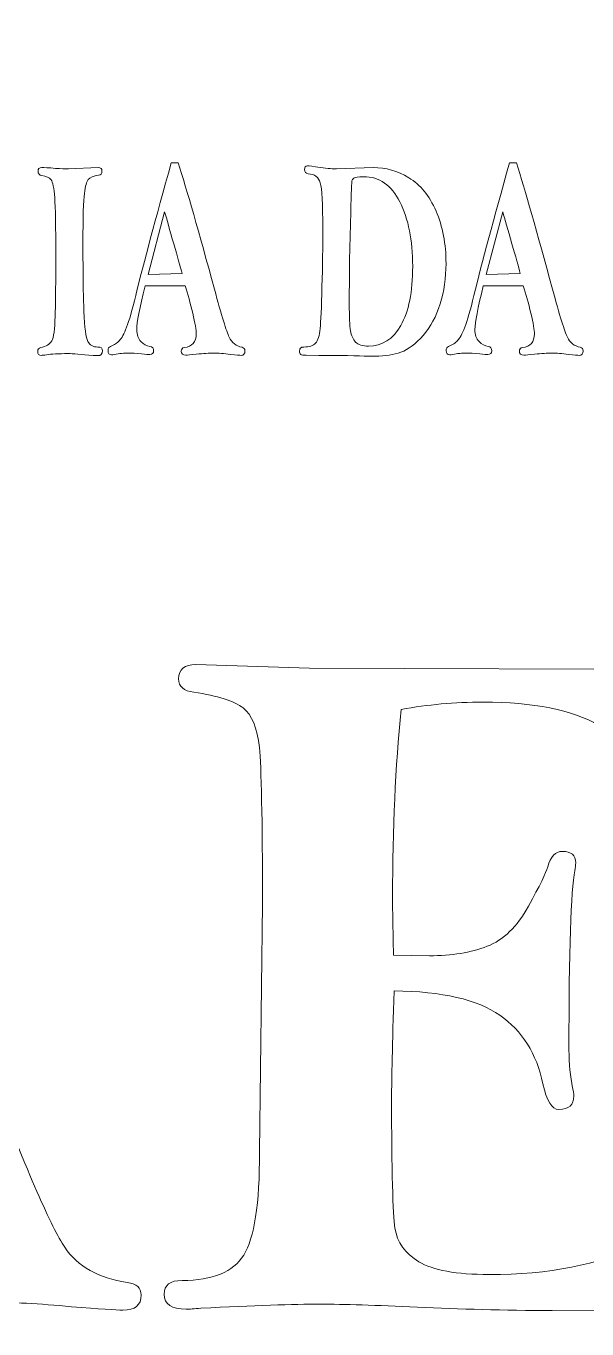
# Model space of a CAD drawing. Header units: millimetres. Extents: x 183 to 502, y -190 to 165.
# Drawn here: x 263.95 to 281.09, y 79.38 to 119.21 of the extents above; entities that cross this region are included whole.
import ezdxf

# ---------------------------------------------------------------- set-up
doc = ezdxf.new("R2010")
doc.units = ezdxf.units.MM
doc.header["$MEASUREMENT"] = 0
doc.layers.add('Camada 1', color=7, linetype='Continuous')

msp = doc.modelspace()

# ---------------------------------------------------------------- linework, layer by layer
at = {"layer": 'Camada 1', "color": 250, "lineweight": 20}
msp.add_open_spline([(337.5123, 40.8585), (337.5123, 40.8585), (337.5123, 70.8585), (337.5123, 70.8585), (337.5123, 70.8585), (337.5123, 70.8585), (340.5123, 70.8585), (340.5123, 70.8585), (340.5123, 70.8585), (340.5123, 70.8585), (340.5123, 100.8585), (340.5123, 100.8585), (340.5123, 100.8585), (340.5123, 100.8585), (337.5123, 100.8585), (337.5123, 100.8585), (337.5123, 100.8585), (337.5123, 100.8585), (337.5123, 130.8585), (337.5123, 130.8585), (337.5123, 130.8585), (337.5123, 130.8585), (340.5123, 130.8585), (340.5123, 130.8585), (340.5123, 130.8585), (340.5123, 130.8585), (340.5123, 164.8585), (340.5123, 164.8585), (340.5123, 164.8585), (340.5123, 164.8585), (337.5123, 164.8585), (337.5123, 164.8585), (337.5123, 164.8585), (337.5123, 164.8585), (306.5123, 164.8585), (306.5123, 164.8585), (306.5123, 164.8585), (306.5123, 164.8585), (306.5123, 161.8585), (306.5123, 161.8585), (306.5123, 161.8585), (306.5123, 161.8585), (276.5123, 161.8585), (276.5123, 161.8585), (276.5123, 161.8585), (276.5123, 161.8585), (276.5123, 164.8585), (276.5123, 164.8585), (276.5123, 164.8585), (276.5123, 164.8585), (246.5123, 164.8585), (246.5123, 164.8585), (246.5123, 164.8585), (246.5123, 164.8585), (246.5123, 161.8585), (246.5123, 161.8585), (246.5123, 161.8585), (246.5123, 161.8585), (216.5123, 161.8585), (216.5123, 161.8585), (216.5123, 161.8585), (216.5123, 161.8585), (216.5123, 164.8585), (216.5123, 164.8585), (216.5123, 164.8585), (216.5123, 164.8585), (185.5123, 164.8585), (185.5123, 164.8585), (185.5123, 164.8585), (185.5123, 164.8585), (182.5123, 164.8585), (182.5123, 164.8585), (182.5123, 164.8585), (182.5123, 164.8585), (182.5123, 130.8585), (182.5123, 130.8585), (182.5123, 130.8585), (182.5123, 130.8585), (185.5123, 130.8585), (185.5123, 130.8585), (185.5123, 130.8585), (185.5123, 130.8585), (185.5123, 100.8585), (185.5123, 100.8585), (185.5123, 100.8585), (185.5123, 100.8585), (182.5123, 100.8585), (182.5123, 100.8585), (182.5123, 100.8585), (182.5123, 100.8585), (182.5123, 70.8585), (182.5123, 70.8585), (182.5123, 70.8585), (182.5123, 70.8585), (185.5123, 70.8585), (185.5123, 70.8585), (185.5123, 70.8585), (185.5123, 70.8585), (185.5123, 40.8585), (185.5123, 40.8585), (185.5123, 40.8585), (185.5123, 40.8585), (182.5123, 40.8585), (182.5123, 40.8585), (182.5123, 40.8585), (182.5123, 40.8585), (182.5123, 6.8585), (182.5123, 6.8585), (182.5123, 6.8585), (182.5123, 6.8585), (185.5123, 6.8585), (185.5123, 6.8585), (185.5123, 6.8585), (185.5123, 6.8585), (216.5123, 6.8585), (216.5123, 6.8585), (216.5123, 6.8585), (216.5123, 6.8585), (216.5123, 9.8585), (216.5123, 9.8585), (216.5123, 9.8585), (216.5123, 9.8585), (246.5123, 9.8585), (246.5123, 9.8585), (246.5123, 9.8585), (246.5123, 9.8585), (246.5123, 6.8585), (246.5123, 6.8585), (246.5123, 6.8585), (246.5123, 6.8585), (276.5123, 6.8585), (276.5123, 6.8585), (276.5123, 6.8585), (276.5123, 6.8585), (276.5123, 9.8585), (276.5123, 9.8585), (276.5123, 9.8585), (276.5123, 9.8585), (306.5123, 9.8585), (306.5123, 9.8585), (306.5123, 9.8585), (306.5123, 9.8585), (306.5123, 6.8585), (306.5123, 6.8585), (306.5123, 6.8585), (306.5123, 6.8585), (337.5123, 6.8585), (337.5123, 6.8585), (337.5123, 6.8585), (337.5123, 6.8585), (340.5123, 6.8585), (340.5123, 6.8585), (340.5123, 6.8585), (340.5123, 6.8585), (340.5123, 40.8585), (340.5123, 40.8585), (340.5123, 40.8585), (340.5123, 40.8585), (337.5123, 40.8585), (337.5123, 40.8585)], degree=3, knots=[0, 0, 0, 0, 0.0243902, 0.0243902, 0.0243902, 0.0243902, 0.0487805, 0.0487805, 0.0487805, 0.0487805, 0.0731707, 0.0731707, 0.0731707, 0.0731707, 0.097561, 0.097561, 0.097561, 0.097561, 0.1219512, 0.1219512, 0.1219512, 0.1219512, 0.1463415, 0.1463415, 0.1463415, 0.1463415, 0.1707317, 0.1707317, 0.1707317, 0.1707317, 0.195122, 0.195122, 0.195122, 0.195122, 0.2195122, 0.2195122, 0.2195122, 0.2195122, 0.2439024, 0.2439024, 0.2439024, 0.2439024, 0.2682927, 0.2682927, 0.2682927, 0.2682927, 0.2926829, 0.2926829, 0.2926829, 0.2926829, 0.3170732, 0.3170732, 0.3170732, 0.3170732, 0.3414634, 0.3414634, 0.3414634, 0.3414634, 0.3658537, 0.3658537, 0.3658537, 0.3658537, 0.3902439, 0.3902439, 0.3902439, 0.3902439, 0.4146341, 0.4146341, 0.4146341, 0.4146341, 0.4390244, 0.4390244, 0.4390244, 0.4390244, 0.4634146, 0.4634146, 0.4634146, 0.4634146, 0.4878049, 0.4878049, 0.4878049, 0.4878049, 0.5121951, 0.5121951, 0.5121951, 0.5121951, 0.5365854, 0.5365854, 0.5365854, 0.5365854, 0.5609756, 0.5609756, 0.5609756, 0.5609756, 0.5853659, 0.5853659, 0.5853659, 0.5853659, 0.6097561, 0.6097561, 0.6097561, 0.6097561, 0.6341463, 0.6341463, 0.6341463, 0.6341463, 0.6585366, 0.6585366, 0.6585366, 0.6585366, 0.6829268, 0.6829268, 0.6829268, 0.6829268, 0.7073171, 0.7073171, 0.7073171, 0.7073171, 0.7317073, 0.7317073, 0.7317073, 0.7317073, 0.7560976, 0.7560976, 0.7560976, 0.7560976, 0.7804878, 0.7804878, 0.7804878, 0.7804878, 0.804878, 0.804878, 0.804878, 0.804878, 0.8292683, 0.8292683, 0.8292683, 0.8292683, 0.8536585, 0.8536585, 0.8536585, 0.8536585, 0.8780488, 0.8780488, 0.8780488, 0.8780488, 0.902439, 0.902439, 0.902439, 0.902439, 0.9268293, 0.9268293, 0.9268293, 0.9268293, 0.9512195, 0.9512195, 0.9512195, 0.9512195, 1, 1, 1, 1], dxfattribs=at)
at = {"layer": 'Camada 1', "color": 240, "lineweight": 9}
for points, knots in [([(264.4253, 114.8877), (264.495, 114.8877), (264.6376, 114.8789), (264.8528, 114.8629), (264.8528, 114.8629), (265.0166, 114.8497), (265.1471, 114.8438), (265.244, 114.8438), (265.244, 114.8438), (265.244, 114.8438), (266.1537, 114.8877), (266.1537, 114.8877), (266.1537, 114.8877), (266.2306, 114.8877), (266.269, 114.8497), (266.269, 114.7721), (266.269, 114.7721), (266.269, 114.7019), (266.2346, 114.6624), (266.1649, 114.6506), (266.1649, 114.6506), (266.0082, 114.6272), (265.9041, 114.5863), (265.8515, 114.5247), (265.8515, 114.5247), (265.799, 114.4619), (265.7586, 114.32), (265.7303, 114.0975), (265.7303, 114.0975), (265.7009, 113.8736), (265.6868, 113.3702), (265.6868, 112.5829), (265.6868, 112.5829), (265.6868, 111.6799), (265.6969, 110.9804), (265.7171, 110.4873), (265.7171, 110.4873), (265.7364, 109.9941), (265.7768, 109.6897), (265.8374, 109.574), (265.8374, 109.574), (265.898, 109.4584), (265.9991, 109.3999), (266.1406, 109.3999), (266.1406, 109.3999), (266.2387, 109.3999), (266.2872, 109.3619), (266.2872, 109.2872), (266.2872, 109.2872), (266.2872, 109.1863), (266.2346, 109.1365), (266.1295, 109.1365), (266.1295, 109.1365), (266.1002, 109.1365), (266.0568, 109.1379), (265.9991, 109.1409), (265.9991, 109.1409), (265.6272, 109.1789), (265.3725, 109.198), (265.236, 109.198), (265.236, 109.198), (264.9378, 109.198), (264.7163, 109.1863), (264.5739, 109.1614), (264.5739, 109.1614), (264.4991, 109.1511), (264.4456, 109.1453), (264.4142, 109.1453), (264.4142, 109.1453), (264.3404, 109.1453), (264.304, 109.1863), (264.304, 109.2682), (264.304, 109.2682), (264.304, 109.3326), (264.3343, 109.3707), (264.395, 109.3824), (264.395, 109.3824), (264.5627, 109.4145), (264.675, 109.4819), (264.7336, 109.5858), (264.7336, 109.5858), (264.7912, 109.6897), (264.8265, 109.9414), (264.8377, 110.338), (264.8377, 110.338), (264.8498, 110.7361), (264.8559, 111.3521), (264.8559, 112.1907), (264.8559, 112.1907), (264.8559, 113.0731), (264.8447, 113.6643), (264.8235, 113.9629), (264.8235, 113.9629), (264.8013, 114.2613), (264.766, 114.4443), (264.7154, 114.5131), (264.7154, 114.5131), (264.6659, 114.5819), (264.5698, 114.6243), (264.4283, 114.6418), (264.4283, 114.6418), (264.3535, 114.6506), (264.3161, 114.6945), (264.3161, 114.775), (264.3161, 114.775), (264.3161, 114.8497), (264.3525, 114.8877), (264.4253, 114.8877)], [0, 0, 0, 0, 0.0357143, 0.0357143, 0.0357143, 0.0357143, 0.0714286, 0.0714286, 0.0714286, 0.0714286, 0.1071429, 0.1071429, 0.1071429, 0.1071429, 0.1428571, 0.1428571, 0.1428571, 0.1428571, 0.1785714, 0.1785714, 0.1785714, 0.1785714, 0.2142857, 0.2142857, 0.2142857, 0.2142857, 0.25, 0.25, 0.25, 0.25, 0.2857143, 0.2857143, 0.2857143, 0.2857143, 0.3214286, 0.3214286, 0.3214286, 0.3214286, 0.3571429, 0.3571429, 0.3571429, 0.3571429, 0.3928571, 0.3928571, 0.3928571, 0.3928571, 0.4285714, 0.4285714, 0.4285714, 0.4285714, 0.4642857, 0.4642857, 0.4642857, 0.4642857, 0.5, 0.5, 0.5, 0.5, 0.5357143, 0.5357143, 0.5357143, 0.5357143, 0.5714286, 0.5714286, 0.5714286, 0.5714286, 0.6071429, 0.6071429, 0.6071429, 0.6071429, 0.6428571, 0.6428571, 0.6428571, 0.6428571, 0.6785714, 0.6785714, 0.6785714, 0.6785714, 0.7142857, 0.7142857, 0.7142857, 0.7142857, 0.75, 0.75, 0.75, 0.75, 0.7857143, 0.7857143, 0.7857143, 0.7857143, 0.8214286, 0.8214286, 0.8214286, 0.8214286, 0.8571429, 0.8571429, 0.8571429, 0.8571429, 0.8928571, 0.8928571, 0.8928571, 0.8928571, 0.9285714, 0.9285714, 0.9285714, 0.9285714, 1, 1, 1, 1]), ([(268.3876, 115.0283), (268.3876, 115.0283), (268.6009, 115.0283), (268.6009, 115.0283), (268.6009, 115.0283), (268.8607, 114.2116), (269.2286, 112.9253), (269.7038, 111.1707), (269.7038, 111.1707), (269.9231, 110.3643), (270.0737, 109.8755), (270.1566, 109.7043), (270.1566, 109.7043), (270.2385, 109.5331), (270.3698, 109.4292), (270.5488, 109.3911), (270.5488, 109.3911), (270.6083, 109.3794), (270.6377, 109.3429), (270.6377, 109.2785), (270.6377, 109.2785), (270.6377, 109.1892), (270.5993, 109.1453), (270.5225, 109.1453), (270.5225, 109.1453), (270.481, 109.1453), (270.3739, 109.1555), (270.2001, 109.1761), (270.2001, 109.1761), (269.9948, 109.2024), (269.822, 109.2156), (269.6825, 109.2156), (269.6825, 109.2156), (269.5461, 109.2156), (269.3681, 109.2038), (269.1498, 109.1804), (269.1498, 109.1804), (268.986, 109.1629), (268.8779, 109.154), (268.8273, 109.154), (268.8273, 109.154), (268.7364, 109.154), (268.6909, 109.195), (268.6909, 109.277), (268.6909, 109.277), (268.6909, 109.3384), (268.7223, 109.3736), (268.7859, 109.3824), (268.7859, 109.3824), (269.0285, 109.4145), (269.1498, 109.5536), (269.1498, 109.8008), (269.1498, 109.8008), (269.1498, 109.9165), (269.1134, 110.1272), (269.0417, 110.4346), (269.0417, 110.4346), (268.9699, 110.7404), (268.8931, 111.0199), (268.8112, 111.2702), (268.8112, 111.2702), (268.6839, 111.2731), (268.5838, 111.2745), (268.513, 111.2745), (268.513, 111.2745), (268.1167, 111.2745), (267.8084, 111.2731), (267.5881, 111.2702), (267.5881, 111.2702), (267.4173, 110.5955), (267.3314, 110.1492), (267.3314, 109.9311), (267.3314, 109.9311), (267.3314, 109.7745), (267.3739, 109.6545), (267.4587, 109.5683), (267.4587, 109.5683), (267.5436, 109.4819), (267.6356, 109.4321), (267.7347, 109.4174), (267.7347, 109.4174), (267.8105, 109.4058), (267.8479, 109.3619), (267.8479, 109.2858), (267.8479, 109.2858), (267.8479, 109.2097), (267.8074, 109.1717), (267.7266, 109.1717), (267.7266, 109.1717), (267.6942, 109.1717), (267.6114, 109.1775), (267.4769, 109.1892), (267.4769, 109.1892), (267.3031, 109.2067), (267.1757, 109.2156), (267.0968, 109.2156), (267.0968, 109.2156), (266.9412, 109.2156), (266.7926, 109.2024), (266.6521, 109.1746), (266.6521, 109.1746), (266.6167, 109.1672), (266.5864, 109.1629), (266.5631, 109.1629), (266.5631, 109.1629), (266.4893, 109.1629), (266.453, 109.2067), (266.453, 109.2931), (266.453, 109.2931), (266.453, 109.3561), (266.4773, 109.397), (266.5247, 109.4174), (266.5247, 109.4174), (266.643, 109.4658), (266.736, 109.5242), (266.8037, 109.596), (266.8037, 109.596), (266.8704, 109.6662), (266.9432, 109.8024), (267.021, 110.0029), (267.021, 110.0029), (267.0998, 110.2048), (267.193, 110.5282), (267.3011, 110.9732), (267.3011, 110.9732), (267.5446, 111.9741), (267.9065, 113.3248), (268.3876, 115.0283)], [0, 0, 0, 0, 0.030303, 0.030303, 0.030303, 0.030303, 0.0606061, 0.0606061, 0.0606061, 0.0606061, 0.0909091, 0.0909091, 0.0909091, 0.0909091, 0.1212121, 0.1212121, 0.1212121, 0.1212121, 0.1515152, 0.1515152, 0.1515152, 0.1515152, 0.1818182, 0.1818182, 0.1818182, 0.1818182, 0.2121212, 0.2121212, 0.2121212, 0.2121212, 0.2424242, 0.2424242, 0.2424242, 0.2424242, 0.2727273, 0.2727273, 0.2727273, 0.2727273, 0.3030303, 0.3030303, 0.3030303, 0.3030303, 0.3333333, 0.3333333, 0.3333333, 0.3333333, 0.3636364, 0.3636364, 0.3636364, 0.3636364, 0.3939394, 0.3939394, 0.3939394, 0.3939394, 0.4242424, 0.4242424, 0.4242424, 0.4242424, 0.4545455, 0.4545455, 0.4545455, 0.4545455, 0.4848485, 0.4848485, 0.4848485, 0.4848485, 0.5151515, 0.5151515, 0.5151515, 0.5151515, 0.5454545, 0.5454545, 0.5454545, 0.5454545, 0.5757576, 0.5757576, 0.5757576, 0.5757576, 0.6060606, 0.6060606, 0.6060606, 0.6060606, 0.6363636, 0.6363636, 0.6363636, 0.6363636, 0.6666667, 0.6666667, 0.6666667, 0.6666667, 0.6969697, 0.6969697, 0.6969697, 0.6969697, 0.7272727, 0.7272727, 0.7272727, 0.7272727, 0.7575758, 0.7575758, 0.7575758, 0.7575758, 0.7878788, 0.7878788, 0.7878788, 0.7878788, 0.8181818, 0.8181818, 0.8181818, 0.8181818, 0.8484848, 0.8484848, 0.8484848, 0.8484848, 0.8787879, 0.8787879, 0.8787879, 0.8787879, 0.9090909, 0.9090909, 0.9090909, 0.9090909, 0.9393939, 0.9393939, 0.9393939, 0.9393939, 1, 1, 1, 1]), ([(274.6193, 109.119), (274.5323, 109.119), (274.1755, 109.1277), (273.5487, 109.1453), (273.5487, 109.1453), (273.5487, 109.1453), (272.8957, 109.1409), (272.8957, 109.1409), (272.8957, 109.1409), (272.8957, 109.1409), (272.5137, 109.1497), (272.5137, 109.1497), (272.5137, 109.1497), (272.4227, 109.1497), (272.3651, 109.157), (272.3429, 109.1731), (272.3429, 109.1731), (272.3196, 109.1877), (272.3085, 109.2229), (272.3085, 109.277), (272.3085, 109.277), (272.3085, 109.359), (272.351, 109.3999), (272.4369, 109.3999), (272.4369, 109.3999), (272.5996, 109.3999), (272.7189, 109.4395), (272.7947, 109.5199), (272.7947, 109.5199), (272.8705, 109.6004), (272.9181, 109.7482), (272.9373, 109.9634), (272.9373, 109.9634), (272.9574, 110.1785), (272.9756, 110.6058), (272.9928, 111.2482), (272.9928, 111.2482), (273.01, 111.8892), (273.0181, 112.4804), (273.0181, 113.019), (273.0181, 113.019), (273.0181, 113.7785), (272.9928, 114.2438), (272.9422, 114.4179), (272.9422, 114.4179), (272.8917, 114.5906), (272.7664, 114.6842), (272.5673, 114.699), (272.5673, 114.699), (272.4956, 114.7077), (272.4602, 114.7501), (272.4602, 114.8263), (272.4602, 114.8263), (272.4602, 114.9024), (272.4915, 114.9404), (272.5552, 114.9404), (272.5552, 114.9404), (272.5926, 114.9404), (272.7199, 114.9243), (272.9373, 114.8921), (272.9373, 114.8921), (273.1788, 114.8599), (273.3466, 114.8438), (273.4416, 114.8438), (273.4416, 114.8438), (273.4416, 114.8438), (274.5646, 114.8877), (274.5646, 114.8877), (274.5646, 114.8877), (274.9397, 114.8877), (275.3015, 114.7838), (275.6492, 114.576), (275.6492, 114.576), (275.9969, 114.3682), (276.2729, 114.0287), (276.4781, 113.5575), (276.4781, 113.5575), (276.6823, 113.0863), (276.7843, 112.552), (276.7843, 111.9565), (276.7843, 111.9565), (276.7843, 111.5146), (276.7246, 111.1033), (276.6044, 110.7199), (276.6044, 110.7199), (276.4852, 110.338), (276.3113, 110.016), (276.0849, 109.7556), (276.0849, 109.7556), (275.8574, 109.495), (275.6321, 109.3238), (275.4077, 109.2419), (275.4077, 109.2419), (275.1842, 109.16), (274.9215, 109.119), (274.6193, 109.119)], [0, 0, 0, 0, 0.04, 0.04, 0.04, 0.04, 0.08, 0.08, 0.08, 0.08, 0.12, 0.12, 0.12, 0.12, 0.16, 0.16, 0.16, 0.16, 0.2, 0.2, 0.2, 0.2, 0.24, 0.24, 0.24, 0.24, 0.28, 0.28, 0.28, 0.28, 0.32, 0.32, 0.32, 0.32, 0.36, 0.36, 0.36, 0.36, 0.4, 0.4, 0.4, 0.4, 0.44, 0.44, 0.44, 0.44, 0.48, 0.48, 0.48, 0.48, 0.52, 0.52, 0.52, 0.52, 0.56, 0.56, 0.56, 0.56, 0.6, 0.6, 0.6, 0.6, 0.64, 0.64, 0.64, 0.64, 0.68, 0.68, 0.68, 0.68, 0.72, 0.72, 0.72, 0.72, 0.76, 0.76, 0.76, 0.76, 0.8, 0.8, 0.8, 0.8, 0.84, 0.84, 0.84, 0.84, 0.88, 0.88, 0.88, 0.88, 0.92, 0.92, 0.92, 0.92, 1, 1, 1, 1]), ([(278.7231, 115.0283), (278.7231, 115.0283), (278.9363, 115.0283), (278.9363, 115.0283), (278.9363, 115.0283), (279.1962, 114.2116), (279.5641, 112.9253), (280.0392, 111.1707), (280.0392, 111.1707), (280.2585, 110.3643), (280.4091, 109.8755), (280.492, 109.7043), (280.492, 109.7043), (280.5739, 109.5331), (280.7053, 109.4292), (280.8842, 109.3911), (280.8842, 109.3911), (280.9438, 109.3794), (280.9732, 109.3429), (280.9732, 109.2785), (280.9732, 109.2785), (280.9732, 109.1892), (280.9347, 109.1453), (280.8579, 109.1453), (280.8579, 109.1453), (280.8165, 109.1453), (280.7094, 109.1555), (280.5355, 109.1761), (280.5355, 109.1761), (280.3303, 109.2024), (280.1574, 109.2156), (280.018, 109.2156), (280.018, 109.2156), (279.8815, 109.2156), (279.7035, 109.2038), (279.4852, 109.1804), (279.4852, 109.1804), (279.3215, 109.1629), (279.2134, 109.154), (279.1628, 109.154), (279.1628, 109.154), (279.0718, 109.154), (279.0263, 109.195), (279.0263, 109.277), (279.0263, 109.277), (279.0263, 109.3384), (279.0577, 109.3736), (279.1214, 109.3824), (279.1214, 109.3824), (279.364, 109.4145), (279.4852, 109.5536), (279.4852, 109.8008), (279.4852, 109.8008), (279.4852, 109.9165), (279.4488, 110.1272), (279.3771, 110.4346), (279.3771, 110.4346), (279.3053, 110.7404), (279.2286, 111.0199), (279.1467, 111.2702), (279.1467, 111.2702), (279.0192, 111.2731), (278.9192, 111.2745), (278.8484, 111.2745), (278.8484, 111.2745), (278.4522, 111.2745), (278.1438, 111.2731), (277.9235, 111.2702), (277.9235, 111.2702), (277.7527, 110.5955), (277.6668, 110.1492), (277.6668, 109.9311), (277.6668, 109.9311), (277.6668, 109.7745), (277.7093, 109.6545), (277.7942, 109.5683), (277.7942, 109.5683), (277.879, 109.4819), (277.971, 109.4321), (278.0701, 109.4174), (278.0701, 109.4174), (278.1459, 109.4058), (278.1833, 109.3619), (278.1833, 109.2858), (278.1833, 109.2858), (278.1833, 109.2097), (278.1429, 109.1717), (278.062, 109.1717), (278.062, 109.1717), (278.0297, 109.1717), (277.9468, 109.1775), (277.8124, 109.1892), (277.8124, 109.1892), (277.6385, 109.2067), (277.5111, 109.2156), (277.4323, 109.2156), (277.4323, 109.2156), (277.2766, 109.2156), (277.1281, 109.2024), (276.9875, 109.1746), (276.9875, 109.1746), (276.9522, 109.1672), (276.9218, 109.1629), (276.8986, 109.1629), (276.8986, 109.1629), (276.8248, 109.1629), (276.7884, 109.2067), (276.7884, 109.2931), (276.7884, 109.2931), (276.7884, 109.3561), (276.8126, 109.397), (276.8602, 109.4174), (276.8602, 109.4174), (276.9785, 109.4658), (277.0714, 109.5242), (277.1392, 109.596), (277.1392, 109.596), (277.2058, 109.6662), (277.2786, 109.8024), (277.3565, 110.0029), (277.3565, 110.0029), (277.4353, 110.2048), (277.5283, 110.5282), (277.6365, 110.9732), (277.6365, 110.9732), (277.88, 111.9741), (278.2419, 113.3248), (278.7231, 115.0283)], [0, 0, 0, 0, 0.030303, 0.030303, 0.030303, 0.030303, 0.0606061, 0.0606061, 0.0606061, 0.0606061, 0.0909091, 0.0909091, 0.0909091, 0.0909091, 0.1212121, 0.1212121, 0.1212121, 0.1212121, 0.1515152, 0.1515152, 0.1515152, 0.1515152, 0.1818182, 0.1818182, 0.1818182, 0.1818182, 0.2121212, 0.2121212, 0.2121212, 0.2121212, 0.2424242, 0.2424242, 0.2424242, 0.2424242, 0.2727273, 0.2727273, 0.2727273, 0.2727273, 0.3030303, 0.3030303, 0.3030303, 0.3030303, 0.3333333, 0.3333333, 0.3333333, 0.3333333, 0.3636364, 0.3636364, 0.3636364, 0.3636364, 0.3939394, 0.3939394, 0.3939394, 0.3939394, 0.4242424, 0.4242424, 0.4242424, 0.4242424, 0.4545455, 0.4545455, 0.4545455, 0.4545455, 0.4848485, 0.4848485, 0.4848485, 0.4848485, 0.5151515, 0.5151515, 0.5151515, 0.5151515, 0.5454545, 0.5454545, 0.5454545, 0.5454545, 0.5757576, 0.5757576, 0.5757576, 0.5757576, 0.6060606, 0.6060606, 0.6060606, 0.6060606, 0.6363636, 0.6363636, 0.6363636, 0.6363636, 0.6666667, 0.6666667, 0.6666667, 0.6666667, 0.6969697, 0.6969697, 0.6969697, 0.6969697, 0.7272727, 0.7272727, 0.7272727, 0.7272727, 0.7575758, 0.7575758, 0.7575758, 0.7575758, 0.7878788, 0.7878788, 0.7878788, 0.7878788, 0.8181818, 0.8181818, 0.8181818, 0.8181818, 0.8484848, 0.8484848, 0.8484848, 0.8484848, 0.8787879, 0.8787879, 0.8787879, 0.8787879, 0.9090909, 0.9090909, 0.9090909, 0.9090909, 0.9393939, 0.9393939, 0.9393939, 0.9393939, 1, 1, 1, 1]), ([(274.416, 109.4263), (274.8325, 109.4263), (275.161, 109.637), (275.4027, 110.0599), (275.4027, 110.0599), (275.6442, 110.4814), (275.7655, 111.0843), (275.7655, 111.8672), (275.7655, 111.8672), (275.7655, 112.6634), (275.6351, 113.319), (275.3743, 113.8341), (275.3743, 113.8341), (275.1145, 114.3492), (274.7446, 114.6068), (274.2645, 114.6068), (274.2645, 114.6068), (274.1007, 114.6068), (274.0017, 114.5936), (273.9693, 114.5657), (273.9693, 114.5657), (273.936, 114.5379), (273.9157, 114.5102), (273.9087, 114.4823), (273.9087, 114.4823), (273.9006, 114.4531), (273.8884, 114.1311), (273.8723, 113.518), (273.8723, 113.518), (273.8723, 113.518), (273.8369, 112.0575), (273.8369, 112.0575), (273.8369, 112.0575), (273.8307, 111.699), (273.8277, 111.2541), (273.8277, 110.7229), (273.8277, 110.7229), (273.8277, 110.3233), (273.8399, 110.0482), (273.8642, 109.8975), (273.8642, 109.8975), (273.8874, 109.7467), (273.94, 109.6312), (274.0209, 109.5492), (274.0209, 109.5492), (274.1027, 109.4672), (274.2341, 109.4263), (274.416, 109.4263)], [0, 0, 0, 0, 0.0769231, 0.0769231, 0.0769231, 0.0769231, 0.1538462, 0.1538462, 0.1538462, 0.1538462, 0.2307692, 0.2307692, 0.2307692, 0.2307692, 0.3076923, 0.3076923, 0.3076923, 0.3076923, 0.3846154, 0.3846154, 0.3846154, 0.3846154, 0.4615385, 0.4615385, 0.4615385, 0.4615385, 0.5384615, 0.5384615, 0.5384615, 0.5384615, 0.6153846, 0.6153846, 0.6153846, 0.6153846, 0.6923077, 0.6923077, 0.6923077, 0.6923077, 0.7692308, 0.7692308, 0.7692308, 0.7692308, 0.8461538, 0.8461538, 0.8461538, 0.8461538, 1, 1, 1, 1]), ([(268.1845, 113.5355), (268.1845, 113.5355), (267.6801, 111.6214), (267.6801, 111.6214), (267.6801, 111.6214), (267.6801, 111.6214), (268.7172, 111.6433), (268.7172, 111.6433), (268.7172, 111.6433), (268.6616, 111.8657), (268.5767, 112.1701), (268.4624, 112.558), (268.4624, 112.558), (268.3382, 112.9824), (268.2462, 113.3087), (268.1845, 113.5355)], [0, 0, 0, 0, 0.2, 0.2, 0.2, 0.2, 0.4, 0.4, 0.4, 0.4, 0.6, 0.6, 0.6, 0.6, 1, 1, 1, 1]), ([(278.52, 113.5355), (278.52, 113.5355), (278.0155, 111.6214), (278.0155, 111.6214), (278.0155, 111.6214), (278.0155, 111.6214), (279.0526, 111.6433), (279.0526, 111.6433), (279.0526, 111.6433), (278.997, 111.8657), (278.9121, 112.1701), (278.7978, 112.558), (278.7978, 112.558), (278.6736, 112.9824), (278.5816, 113.3087), (278.52, 113.5355)], [0, 0, 0, 0, 0.2, 0.2, 0.2, 0.2, 0.4, 0.4, 0.4, 0.4, 0.6, 0.6, 0.6, 0.6, 1, 1, 1, 1]), ([(256.5383, 100.2058), (256.5383, 100.2058), (257.5743, 100.2058), (257.5743, 100.2058), (257.5743, 100.2058), (258.8361, 97.3951), (260.6232, 92.9674), (262.9307, 86.928), (262.9307, 86.928), (263.996, 84.1523), (264.7276, 82.4699), (265.1301, 81.8805), (265.1301, 81.8805), (265.5278, 81.2913), (266.1661, 80.9336), (267.0351, 80.8025), (267.0351, 80.8025), (267.3246, 80.7622), (267.4672, 80.6366), (267.4672, 80.4149), (267.4672, 80.4149), (267.4672, 80.1075), (267.2804, 79.9566), (266.9075, 79.9566), (266.9075, 79.9566), (266.706, 79.9566), (266.186, 79.9915), (265.3409, 80.0622), (265.3409, 80.0622), (264.3446, 80.1529), (263.5051, 80.1982), (262.8278, 80.1982), (262.8278, 80.1982), (262.1651, 80.1982), (261.3005, 80.1579), (260.2401, 80.0772), (260.2401, 80.0772), (259.4449, 80.0169), (258.9196, 79.9866), (258.6739, 79.9866), (258.6739, 79.9866), (258.2318, 79.9866), (258.0109, 80.1276), (258.0109, 80.4099), (258.0109, 80.4099), (258.0109, 80.6212), (258.1632, 80.7422), (258.4729, 80.7726), (258.4729, 80.7726), (259.6512, 80.8832), (260.2401, 81.3619), (260.2401, 82.2129), (260.2401, 82.2129), (260.2401, 82.6109), (260.0634, 83.3362), (259.7149, 84.3943), (259.7149, 84.3943), (259.3663, 85.447), (258.9933, 86.409), (258.5957, 87.2703), (258.5957, 87.2703), (257.9768, 87.2803), (257.4908, 87.2853), (257.1471, 87.2853), (257.1471, 87.2853), (255.2225, 87.2853), (253.7249, 87.2803), (252.6548, 87.2703), (252.6548, 87.2703), (251.825, 84.9483), (251.4079, 83.4119), (251.4079, 82.6613), (251.4079, 82.6613), (251.4079, 82.1222), (251.6142, 81.7093), (252.0265, 81.4122), (252.0265, 81.4122), (252.4387, 81.1149), (252.8854, 80.9435), (253.3665, 80.8932), (253.3665, 80.8932), (253.735, 80.8529), (253.9166, 80.7019), (253.9166, 80.4399), (253.9166, 80.4399), (253.9166, 80.1782), (253.72, 80.0472), (253.3272, 80.0472), (253.3272, 80.0472), (253.1703, 80.0472), (252.7678, 80.0672), (252.1148, 80.1075), (252.1148, 80.1075), (251.2705, 80.1679), (250.6516, 80.1982), (250.2685, 80.1982), (250.2685, 80.1982), (249.5126, 80.1982), (248.7911, 80.1529), (248.1085, 80.0572), (248.1085, 80.0572), (247.9367, 80.0319), (247.7896, 80.0169), (247.6764, 80.0169), (247.6764, 80.0169), (247.3178, 80.0169), (247.141, 80.1679), (247.141, 80.4652), (247.141, 80.4652), (247.141, 80.6819), (247.259, 80.8229), (247.4896, 80.8932), (247.4896, 80.8932), (248.0644, 81.0596), (248.5159, 81.2609), (248.845, 81.5079), (248.845, 81.5079), (249.1689, 81.7496), (249.5224, 82.2183), (249.9005, 82.9082), (249.9005, 82.9082), (250.2832, 83.6032), (250.7351, 84.7166), (251.2604, 86.248), (251.2604, 86.248), (252.4436, 89.6934), (254.2011, 94.3424), (256.5383, 100.2058)], [0, 0, 0, 0, 0.030303, 0.030303, 0.030303, 0.030303, 0.0606061, 0.0606061, 0.0606061, 0.0606061, 0.0909091, 0.0909091, 0.0909091, 0.0909091, 0.1212121, 0.1212121, 0.1212121, 0.1212121, 0.1515152, 0.1515152, 0.1515152, 0.1515152, 0.1818182, 0.1818182, 0.1818182, 0.1818182, 0.2121212, 0.2121212, 0.2121212, 0.2121212, 0.2424242, 0.2424242, 0.2424242, 0.2424242, 0.2727273, 0.2727273, 0.2727273, 0.2727273, 0.3030303, 0.3030303, 0.3030303, 0.3030303, 0.3333333, 0.3333333, 0.3333333, 0.3333333, 0.3636364, 0.3636364, 0.3636364, 0.3636364, 0.3939394, 0.3939394, 0.3939394, 0.3939394, 0.4242424, 0.4242424, 0.4242424, 0.4242424, 0.4545455, 0.4545455, 0.4545455, 0.4545455, 0.4848485, 0.4848485, 0.4848485, 0.4848485, 0.5151515, 0.5151515, 0.5151515, 0.5151515, 0.5454545, 0.5454545, 0.5454545, 0.5454545, 0.5757576, 0.5757576, 0.5757576, 0.5757576, 0.6060606, 0.6060606, 0.6060606, 0.6060606, 0.6363636, 0.6363636, 0.6363636, 0.6363636, 0.6666667, 0.6666667, 0.6666667, 0.6666667, 0.6969697, 0.6969697, 0.6969697, 0.6969697, 0.7272727, 0.7272727, 0.7272727, 0.7272727, 0.7575758, 0.7575758, 0.7575758, 0.7575758, 0.7878788, 0.7878788, 0.7878788, 0.7878788, 0.8181818, 0.8181818, 0.8181818, 0.8181818, 0.8484848, 0.8484848, 0.8484848, 0.8484848, 0.8787879, 0.8787879, 0.8787879, 0.8787879, 0.9090909, 0.9090909, 0.9090909, 0.9090909, 0.9393939, 0.9393939, 0.9393939, 0.9393939, 1, 1, 1, 1]), ([(284.199, 99.5409), (284.5083, 97.9995), (284.8078, 96.4632), (285.1074, 94.9218), (285.1074, 94.9218), (285.1074, 94.6348), (284.9696, 94.4934), (284.6899, 94.4934), (284.6899, 94.4934), (284.5379, 94.4934), (284.366, 94.6294), (284.1743, 94.9068), (284.1743, 94.9068), (283.1873, 96.3875), (282.279, 97.3598), (281.4593, 97.8331), (281.4593, 97.8331), (280.6394, 98.3068), (279.4611, 98.5435), (277.9147, 98.5435), (277.9147, 98.5435), (277.0506, 98.5435), (276.2156, 98.4678), (275.4106, 98.3218), (275.4106, 98.3218), (275.2387, 96.5792), (275.1503, 94.6697), (275.1503, 92.5947), (275.1503, 92.5947), (275.1503, 92.2371), (275.1601, 91.6427), (275.18, 90.8064), (275.18, 90.8064), (275.18, 90.8064), (276.2747, 90.7914), (276.2747, 90.7914), (276.2747, 90.7914), (276.9573, 90.7914), (277.5463, 90.887), (278.0424, 91.0784), (278.0424, 91.0784), (278.5381, 91.2697), (278.9553, 91.6777), (279.3038, 92.3024), (279.3038, 92.3024), (279.6475, 92.9271), (279.8438, 93.3301), (279.8931, 93.5064), (279.8931, 93.5064), (279.9815, 93.8237), (280.129, 93.9798), (280.3402, 93.9798), (280.3402, 93.9798), (280.6102, 93.9798), (280.7476, 93.8641), (280.7476, 93.6271), (280.7476, 93.6271), (280.7476, 93.5567), (280.7379, 93.4761), (280.718, 93.3904), (280.718, 93.3904), (280.6001, 92.7761), (280.5413, 90.9524), (280.5413, 87.91), (280.5413, 87.91), (280.5413, 87.487), (280.5806, 87.099), (280.6544, 86.7566), (280.6544, 86.7566), (280.6787, 86.656), (280.6884, 86.5753), (280.6884, 86.5046), (280.6884, 86.5046), (280.6884, 86.2276), (280.5364, 86.0917), (280.232, 86.0917), (280.232, 86.0917), (280.0208, 86.0917), (279.8587, 86.3536), (279.7456, 86.8773), (279.7456, 86.8773), (279.5543, 87.7943), (279.1125, 88.4943), (278.4299, 88.973), (278.4299, 88.973), (277.7477, 89.4513), (276.6675, 89.6984), (275.1945, 89.7183), (275.1945, 89.7183), (275.1455, 88.0663), (275.1208, 86.9783), (275.1208, 86.4593), (275.1208, 86.4593), (275.1208, 84.218), (275.1552, 82.8829), (275.2241, 82.4599), (275.2241, 82.4599), (275.2878, 82.0369), (275.5334, 81.6942), (275.9554, 81.4372), (275.9554, 81.4372), (276.3777, 81.1756), (277.0948, 81.0446), (278.106, 81.0446), (278.106, 81.0446), (281.7638, 81.0446), (284.1694, 82.2382), (285.323, 84.621), (285.323, 84.621), (285.4851, 84.9583), (285.657, 85.1246), (285.8435, 85.1246), (285.8435, 85.1246), (286.1183, 85.1246), (286.2561, 85.0086), (286.2561, 84.772), (286.2561, 84.772), (286.2561, 84.6106), (286.2265, 84.4093), (286.1677, 84.1623), (286.1677, 84.1623), (286.1677, 84.1623), (285.2347, 79.9262), (285.2347, 79.9262), (285.2347, 79.9262), (285.2347, 79.9262), (280.0257, 79.9412), (280.0257, 79.9412), (280.0257, 79.9412), (278.5576, 79.9516), (277.188, 79.9866), (275.9161, 80.0472), (275.9161, 80.0472), (274.6449, 80.1075), (273.6531, 80.1379), (272.9315, 80.1379), (272.9315, 80.1379), (272.1261, 80.1379), (270.9134, 80.0975), (269.2933, 80.0119), (269.2933, 80.0119), (269.0919, 79.9969), (268.9395, 79.9866), (268.8463, 79.9866), (268.8463, 79.9866), (268.3947, 79.9866), (268.1689, 80.1379), (268.1689, 80.4449), (268.1689, 80.4449), (268.1689, 80.7222), (268.3505, 80.8633), (268.7186, 80.8633), (268.7186, 80.8633), (269.652, 80.8633), (270.2803, 81.1199), (270.5993, 81.6389), (270.5993, 81.6389), (270.9232, 82.1526), (271.0853, 83.2053), (271.0853, 84.797), (271.0853, 84.797), (271.0853, 84.797), (271.1736, 92.3781), (271.1736, 92.3781), (271.1736, 92.3781), (271.1736, 94.9721), (271.1392, 96.5638), (271.0804, 97.1581), (271.0804, 97.1581), (271.0164, 97.7525), (270.8498, 98.1555), (270.5798, 98.3671), (270.5798, 98.3671), (270.3147, 98.5789), (269.8089, 98.7398), (269.0724, 98.8459), (269.0724, 98.8459), (268.7628, 98.8858), (268.6107, 99.0218), (268.6107, 99.2538), (268.6107, 99.2538), (268.6107, 99.5458), (268.7874, 99.6918), (269.1412, 99.6918), (269.1412, 99.6918), (269.1412, 99.6918), (272.6073, 99.5812), (272.6073, 99.5812), (272.6073, 99.5812), (272.6073, 99.5812), (284.199, 99.5409), (284.199, 99.5409)], [0, 0, 0, 0, 0.0204082, 0.0204082, 0.0204082, 0.0204082, 0.0408163, 0.0408163, 0.0408163, 0.0408163, 0.0612245, 0.0612245, 0.0612245, 0.0612245, 0.0816327, 0.0816327, 0.0816327, 0.0816327, 0.1020408, 0.1020408, 0.1020408, 0.1020408, 0.122449, 0.122449, 0.122449, 0.122449, 0.1428571, 0.1428571, 0.1428571, 0.1428571, 0.1632653, 0.1632653, 0.1632653, 0.1632653, 0.1836735, 0.1836735, 0.1836735, 0.1836735, 0.2040816, 0.2040816, 0.2040816, 0.2040816, 0.2244898, 0.2244898, 0.2244898, 0.2244898, 0.244898, 0.244898, 0.244898, 0.244898, 0.2653061, 0.2653061, 0.2653061, 0.2653061, 0.2857143, 0.2857143, 0.2857143, 0.2857143, 0.3061224, 0.3061224, 0.3061224, 0.3061224, 0.3265306, 0.3265306, 0.3265306, 0.3265306, 0.3469388, 0.3469388, 0.3469388, 0.3469388, 0.3673469, 0.3673469, 0.3673469, 0.3673469, 0.3877551, 0.3877551, 0.3877551, 0.3877551, 0.4081633, 0.4081633, 0.4081633, 0.4081633, 0.4285714, 0.4285714, 0.4285714, 0.4285714, 0.4489796, 0.4489796, 0.4489796, 0.4489796, 0.4693878, 0.4693878, 0.4693878, 0.4693878, 0.4897959, 0.4897959, 0.4897959, 0.4897959, 0.5102041, 0.5102041, 0.5102041, 0.5102041, 0.5306122, 0.5306122, 0.5306122, 0.5306122, 0.5510204, 0.5510204, 0.5510204, 0.5510204, 0.5714286, 0.5714286, 0.5714286, 0.5714286, 0.5918367, 0.5918367, 0.5918367, 0.5918367, 0.6122449, 0.6122449, 0.6122449, 0.6122449, 0.6326531, 0.6326531, 0.6326531, 0.6326531, 0.6530612, 0.6530612, 0.6530612, 0.6530612, 0.6734694, 0.6734694, 0.6734694, 0.6734694, 0.6938776, 0.6938776, 0.6938776, 0.6938776, 0.7142857, 0.7142857, 0.7142857, 0.7142857, 0.7346939, 0.7346939, 0.7346939, 0.7346939, 0.755102, 0.755102, 0.755102, 0.755102, 0.7755102, 0.7755102, 0.7755102, 0.7755102, 0.7959184, 0.7959184, 0.7959184, 0.7959184, 0.8163265, 0.8163265, 0.8163265, 0.8163265, 0.8367347, 0.8367347, 0.8367347, 0.8367347, 0.8571429, 0.8571429, 0.8571429, 0.8571429, 0.877551, 0.877551, 0.877551, 0.877551, 0.8979592, 0.8979592, 0.8979592, 0.8979592, 0.9183673, 0.9183673, 0.9183673, 0.9183673, 0.9387755, 0.9387755, 0.9387755, 0.9387755, 0.9591837, 0.9591837, 0.9591837, 0.9591837, 1, 1, 1, 1])]:
    msp.add_open_spline(points, degree=3, knots=knots, dxfattribs=at)
at = {"layer": 'Camada 1', "color": 175, "lineweight": 9}
msp.add_open_spline([(289.0436, 67.1656), (289.8063, 70.1738), (289.7879, 73.8582), (287.3988, 76.2567), (287.3988, 76.2567), (283.4373, 80.2341), (280.2409, 75.9275), (282.1423, 73.7938), (282.1423, 73.7938), (283.9099, 71.8105), (286.0245, 73.8486), (284.5072, 75.612)], degree=3, knots=[0, 0, 0, 0, 0.25, 0.25, 0.25, 0.25, 0.5, 0.5, 0.5, 0.5, 1, 1, 1, 1], dxfattribs=at)

doc.saveas('drawing.dxf')
